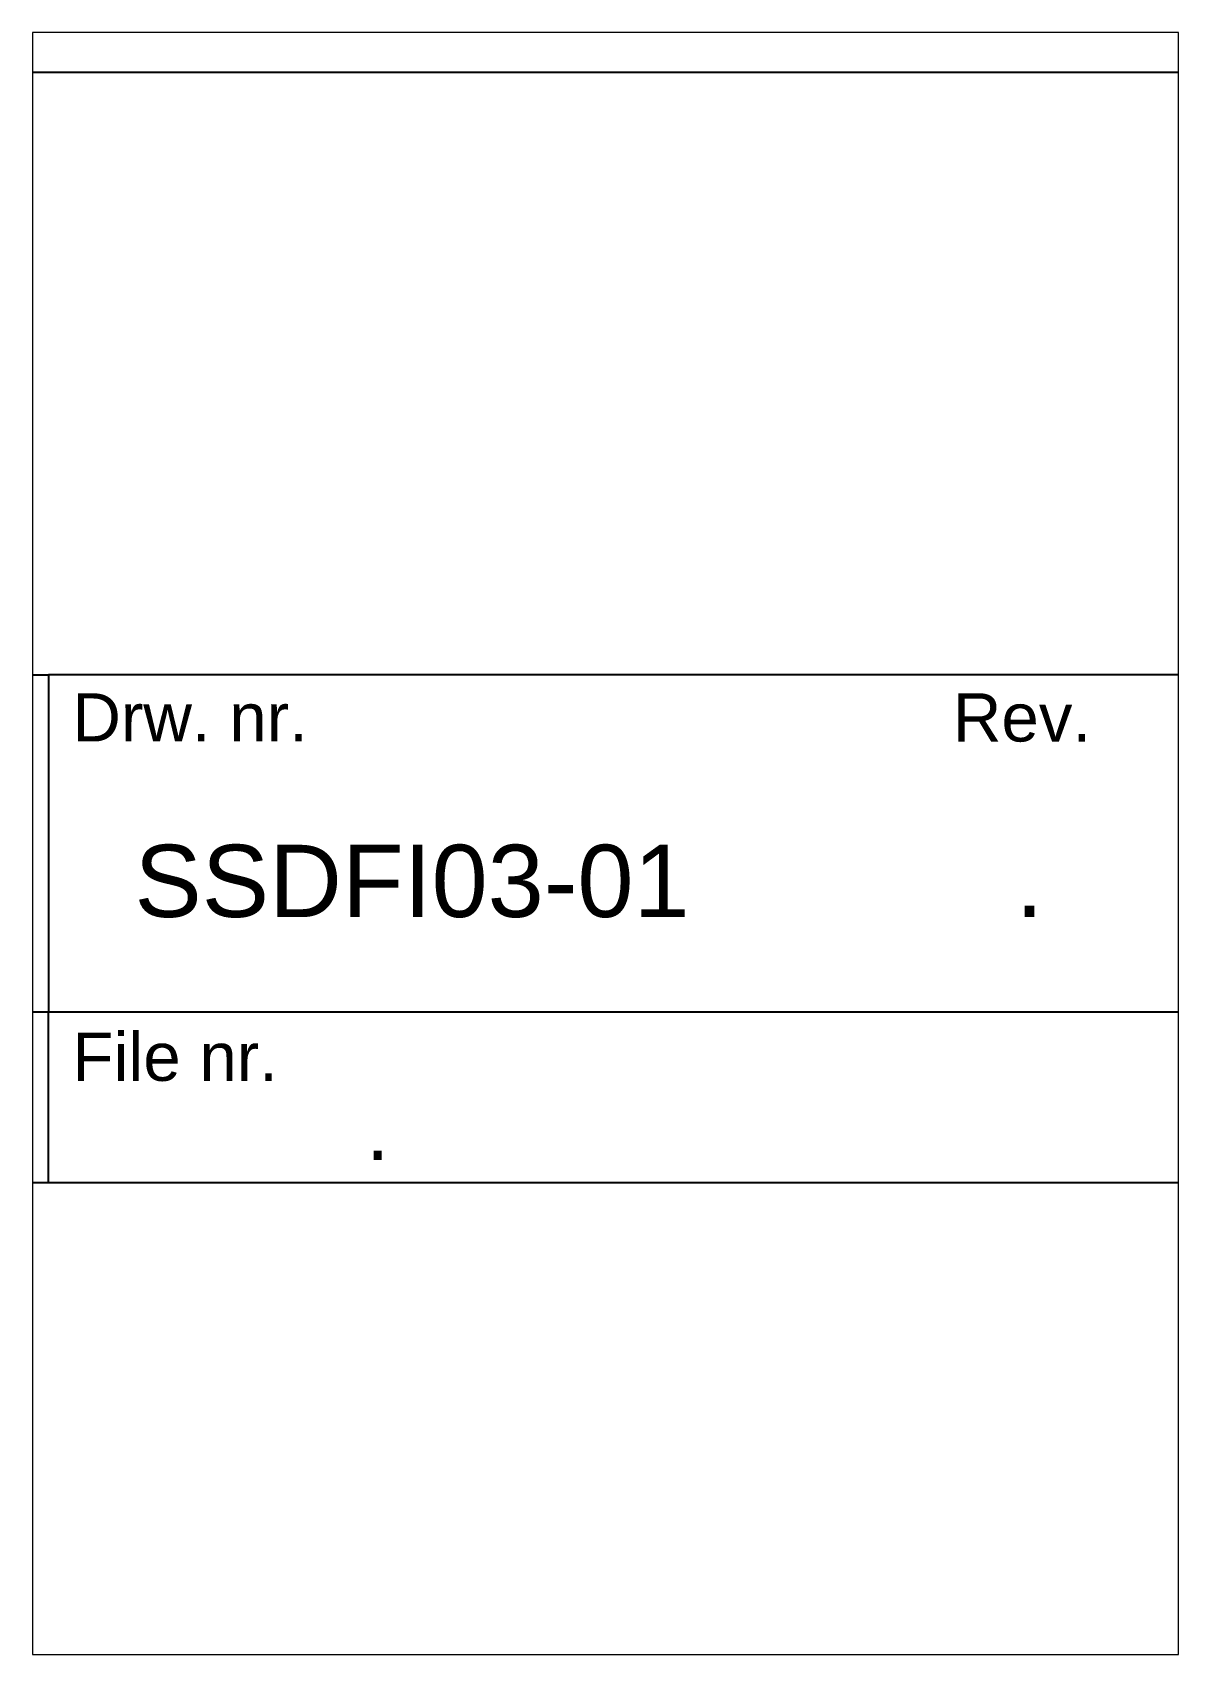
# Paper-space layout 'SRDFI01-03' of a CAD drawing. Extents: x -6 to 203, y -6 to 290.
# The model-space entities are those that its viewports show. They can reach past a viewport. Long polylines and large blocks are cut down to what shows.
import ezdxf

# ---------------------------------------------------------------- set-up
doc = ezdxf.new("R2010")
doc.units = 0
doc.header["$LTSCALE"] = 50
doc.layers.get('0').update_dxf_attribs({"color": 1, "linetype": 'CONTINUOUS', "plot": 0})
doc.layers.add('DET_RAAMIT', color=7, linetype='CONTINUOUS')
doc.layers.add('RUUKKI', color=7, linetype='CONTINUOUS')
doc.styles.add('arial', font='ARIAL.TTF')

msp = doc.modelspace()

# ---------------------------------------------------------------- linework, layer by layer
at = {"layer": 'RUUKKI', "color": 2}
for p, q in [((3983, -90), (4406, -90)), ((3983, -132), (4406, -132)), ((3983, -153.24), (4547, -153.24))]:
    msp.add_line(p, q, dxfattribs=at)
for points in [[(3983, -840), (4547, -840), (4547, -15), (3983, -15)], [(4406, -90), (4406, -132), (4547, -132), (4547, -90)]]:
    msp.add_lwpolyline(points, close=True, dxfattribs=at)
msp.add_lwpolyline([(4406, -153.24), (4406, -132.02)], dxfattribs=at)

# ---------------------------------------------------------------- texts
at = {"layer": 'DET_RAAMIT', "color": 3, "insert": (4416.69, -111.18), "char_height": 9, "width": 79.4642, "attachment_point": 1, "style": 'arial'}
msp.add_mtext('{\\C2;SSDFI03-01}', dxfattribs=at)
at = {"layer": 'RUUKKI', "color": 1, "style": 'arial'}
for s, p in [('Drw. nr.', (4408.95, -98.31)), ('Rev.', (4518.66, -98.32)), ('File nr.', (4408.95, -140.58))]:
    msp.add_text(s, height=6, dxfattribs=at).set_placement(p)
at = {"layer": 'RUUKKI', "color": 3, "attachment_point": 1, "style": 'arial'}
for insert, char_height, width in [((4526.47, -111.18), 9, 16.2996), ((4445.53, -142.95), 7.5, 63.7006)]:
    msp.add_mtext('{\\C2;.}', dxfattribs=dict(at, insert=insert, char_height=char_height, width=width))

psp = doc.layouts.new('SRDFI01-03')

# ---------------------------------------------------------------- viewports
at = {"layer": '0', "view_target_point": (297, -427.5)}
psp.add_viewport(center=(98.69, 142.2), size=(208.86, 295.458), view_center_point=(4178.38, 316.48), view_height=202.018, dxfattribs=at)

doc.saveas('drawing.dxf')
